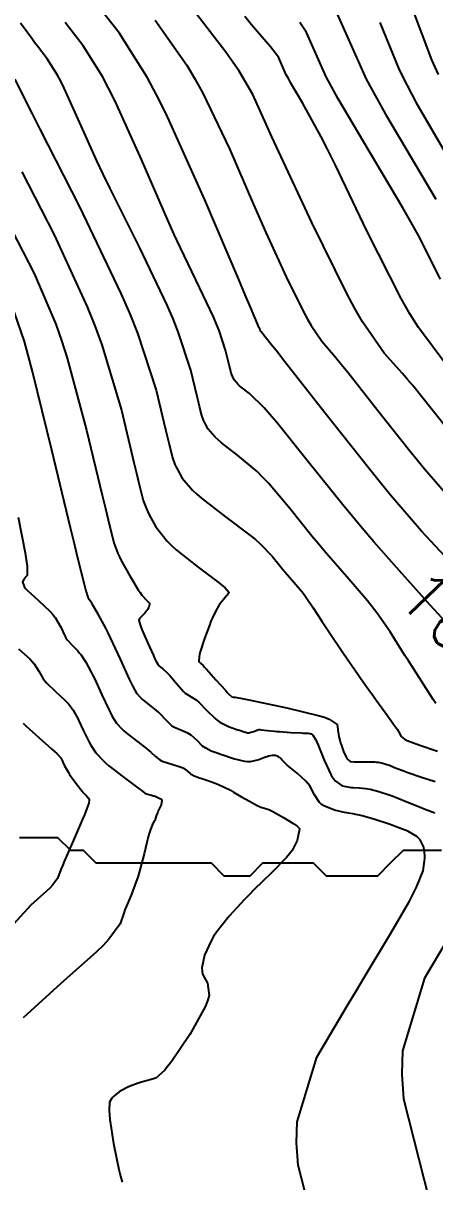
# Model space of a CAD drawing. Header units: metres. Extents: x 837475 to 838479, y 1189012 to 1191015.
# Drawn here: x 837641.3 to 837673.5, y 1189653.4 to 1189743.9 of the extents above; entities that cross this region are included whole.
import ezdxf

# ---------------------------------------------------------------- set-up
doc = ezdxf.new("R2010")
doc.units = ezdxf.units.M
doc.header["$LTSCALE"] = 0.3
for name, color, linetype in [('COTAS 10', 1, 'Continuous'), ('COTAS INT', 252, 'Continuous'), ('DRENAJE', 5, 'Continuous')]:
    doc.layers.add(name, color=color, linetype=linetype)
doc.styles.get("Standard").update_dxf_attribs({"font": 'simplex.shx'})

msp = doc.modelspace()

# ---------------------------------------------------------------- linework, layer by layer
at = {"layer": 'COTAS 10'}
for points in [[(837674.1, 1189697.443), (837673.504, 1189698.08), (837673.159, 1189698.459), (837672.736, 1189698.927), (837670.559, 1189701.351), (837668.781, 1189703.397), (837667.854, 1189704.461), (837667.097, 1189705.362), (837666.337, 1189706.28), (837663.566, 1189709.737), (837661.172, 1189712.713), (837660.65, 1189713.328), (837660.19, 1189713.851), (837659.036, 1189714.987), (837658.398, 1189715.476), (837658.262, 1189715.593), (837658.145, 1189715.701), (837657.87, 1189716.023), (837657.735, 1189716.269), (837657.705, 1189716.329), (837657.679, 1189716.385), (837657.615, 1189716.559), (837657.522, 1189716.928), (837657.479, 1189717.109), (837657.427, 1189717.322), (837657.175, 1189718.375), (837656.676, 1189719.9), (837656.468, 1189720.411), (837656.231, 1189720.962), (837655.123, 1189723.27), (837653.637, 1189726.362), (837653.161, 1189727.406), (837652.657, 1189728.531), (837650.603, 1189733.27), (837648.54, 1189737.839), (837648.031, 1189738.856), (837647.549, 1189739.766), (837646.028, 1189742.155), (837644.616, 1189743.978)], [(837673.984, 1189723.929), (837672.253, 1189727.334), (837671.672, 1189728.393), (837671.046, 1189729.502), (837668.417, 1189733.929), (837665.983, 1189738.025), (837665.481, 1189738.927), (837665.052, 1189739.727), (837664.123, 1189741.778), (837663.493, 1189743.187), (837663.253, 1189743.583), (837662.984, 1189743.982)], [(837664.669, 1189647.557), (837662.851, 1189654.671), (837662.729, 1189656.408), (837662.773, 1189658.044), (837664.308, 1189663.114), (837666.775, 1189667.263), (837667.405, 1189668.32), (837668.014, 1189669.337), (837670.022, 1189672.675), (837671.554, 1189675.313), (837671.861, 1189675.888), (837672.118, 1189676.395), (837672.625, 1189677.667), (837672.74, 1189678.459), (837672.751, 1189678.664), (837672.751, 1189678.862), (837672.676, 1189679.525), (837672.401, 1189680.094), (837672.277, 1189680.234), (837672.131, 1189680.365), (837671.431, 1189680.772), (837670.526, 1189681.126), (837670.251, 1189681.225), (837669.966, 1189681.323), (837668.848, 1189681.678), (837667.861, 1189681.963), (837667.659, 1189682.017), (837667.487, 1189682.06), (837667.12, 1189682.127), (837666.798, 1189682.17), (837666.655, 1189682.199), (837666.487, 1189682.234), (837665.685, 1189682.422), (837664.863, 1189682.748), (837664.683, 1189682.871), (837664.524, 1189683.007), (837664.123, 1189683.618), (837663.754, 1189684.305), (837663.616, 1189684.49), (837663.462, 1189684.672), (837662.773, 1189685.314), (837662.123, 1189685.836), (837661.993, 1189685.944), (837661.884, 1189686.036), (837661.67, 1189686.233), (837661.601, 1189686.319), (837661.584, 1189686.341), (837661.567, 1189686.362), (837661.513, 1189686.431), (837661.447, 1189686.496), (837661.423, 1189686.516), (837661.396, 1189686.536), (837661.277, 1189686.612), (837661.125, 1189686.672), (837661.076, 1189686.682), (837661.026, 1189686.689), (837660.822, 1189686.689), (837660.526, 1189686.624), (837660.417, 1189686.589), (837660.297, 1189686.548), (837659.766, 1189686.338), (837659.096, 1189686.195), (837658.888, 1189686.195), (837658.671, 1189686.213), (837657.804, 1189686.421), (837656.971, 1189686.709), (837656.775, 1189686.778), (837656.593, 1189686.841), (837656.061, 1189687.028), (837655.626, 1189687.249), (837655.504, 1189687.333), (837655.383, 1189687.428), (837654.943, 1189687.852), (837654.487, 1189688.272), (837654.356, 1189688.363), (837654.222, 1189688.442), (837653.72, 1189688.64), (837653.221, 1189688.841), (837653.089, 1189688.923), (837652.96, 1189689.017), (837652.519, 1189689.451), (837652.064, 1189689.944), (837651.927, 1189690.076), (837651.785, 1189690.205), (837651.23, 1189690.651), (837650.722, 1189691.047), (837650.61, 1189691.143), (837650.51, 1189691.234), (837650.251, 1189691.516), (837649.943, 1189692.078), (837649.813, 1189692.345), (837649.663, 1189692.661), (837648.957, 1189694.205), (837648.183, 1189695.876), (837647.99, 1189696.272), (837647.806, 1189696.639), (837647.218, 1189697.723), (837646.788, 1189698.447), (837646.703, 1189698.588), (837646.634, 1189698.701), (837646.511, 1189698.894), (837646.483, 1189698.932), (837646.474, 1189698.949), (837646.465, 1189698.969), (837646.426, 1189699.061), (837646.352, 1189699.297), (837646.32, 1189699.407), (837646.283, 1189699.536), (837646.108, 1189700.164), (837645.596, 1189702.217), (837645.347, 1189703.245), (837645.051, 1189704.472), (837643.593, 1189710.563), (837642.073, 1189716.709), (837641.738, 1189717.971), (837641.44, 1189719.042), (837640.672, 1189721.32)]]:
    msp.add_lwpolyline(points, dxfattribs=at)
at = {"layer": 'COTAS INT'}
for points in [[(837674.321, 1189702.263), (837672.502, 1189704.228), (837670.087, 1189707.047), (837669.293, 1189708.01), (837668.446, 1189709.052), (837664.934, 1189713.474), (837661.821, 1189717.45), (837661.224, 1189718.211), (837660.743, 1189718.823), (837659.963, 1189719.807), (837659.938, 1189719.826), (837659.933, 1189719.83), (837659.929, 1189719.835), (837659.918, 1189719.847), (837659.911, 1189719.861), (837659.908, 1189719.868), (837659.905, 1189719.882), (837659.903, 1189719.889), (837659.901, 1189719.897), (837659.891, 1189719.938), (837659.872, 1189719.996), (837659.864, 1189720.016), (837659.855, 1189720.037), (837659.812, 1189720.126), (837659.13, 1189721.719), (837658.717, 1189722.689), (837658.207, 1189723.888), (837655.557, 1189730.126), (837652.531, 1189736.83), (837651.784, 1189738.322), (837651.076, 1189739.657), (837648.845, 1189743.162), (837646.773, 1189745.837)], [(837674.764, 1189711.912), (837673.345, 1189713.699), (837671.817, 1189715.595), (837671.407, 1189716.084), (837671.002, 1189716.556), (837669.589, 1189718.127), (837667.882, 1189720.588), (837667.292, 1189721.621), (837666.652, 1189722.807), (837663.916, 1189728.358), (837661.343, 1189733.874), (837660.805, 1189735.037), (837660.343, 1189736.043), (837659.303, 1189738.358), (837658.231, 1189740.186), (837657.749, 1189740.884), (837657.185, 1189741.664), (837654.479, 1189745.176)], [(837665.656, 1189745.16), (837666.676, 1189742.878), (837668.181, 1189739.558), (837668.874, 1189738.262), (837669.688, 1189736.802), (837673.629, 1189730.169)], [(837673.824, 1189739.927), (837673.311, 1189741.057), (837671.783, 1189745.08)], [(837673.619, 1189690.747), (837673.41, 1189691.065), (837672.488, 1189692.492), (837671.472, 1189694.083), (837671.204, 1189694.505), (837670.942, 1189694.919), (837670.044, 1189696.348), (837669.003, 1189697.846), (837668.651, 1189698.303), (837668.271, 1189698.779), (837666.67, 1189700.65), (837664.899, 1189702.681), (837664.413, 1189703.258), (837663.929, 1189703.841), (837662.197, 1189705.999), (837660.523, 1189707.976), (837660.076, 1189708.445), (837659.637, 1189708.879), (837658.109, 1189710.166), (837656.857, 1189711.126), (837656.592, 1189711.355), (837656.361, 1189711.567), (837655.822, 1189712.2), (837655.556, 1189712.682), (837655.499, 1189712.799), (837655.448, 1189712.91), (837655.322, 1189713.25), (837655.14, 1189713.975), (837655.054, 1189714.328), (837654.953, 1189714.748), (837654.459, 1189716.813), (837653.48, 1189719.804), (837653.073, 1189720.807), (837652.607, 1189721.886), (837650.434, 1189726.415), (837648.145, 1189731.005), (837647.606, 1189732.123), (837647.107, 1189733.174), (837645.648, 1189736.415), (837644.55, 1189738.849), (837644.278, 1189739.391), (837644.021, 1189739.875), (837643.211, 1189741.148), (837642.459, 1189742.119), (837642.238, 1189742.414), (837642.011, 1189742.719), (837641.148, 1189743.915)], [(837651.662, 1189744.169), (837654.14, 1189740.638), (837654.782, 1189739.566), (837655.405, 1189738.453), (837657.493, 1189734.094), (837659.366, 1189729.746), (837659.853, 1189728.641), (837660.326, 1189727.578), (837661.918, 1189724.094), (837663.258, 1189721.375), (837663.572, 1189720.794), (837663.861, 1189720.288), (837664.697, 1189719.083), (837665.779, 1189717.814), (837666.223, 1189717.268), (837666.73, 1189716.638), (837669.082, 1189713.661), (837671.583, 1189710.509), (837672.185, 1189709.77), (837672.746, 1189709.088), (837674.444, 1189707.105)], [(837674.482, 1189717.171), (837672.258, 1189720.132), (837671.591, 1189721.215), (837670.902, 1189722.412), (837668.226, 1189727.688), (837665.74, 1189732.885), (837665.17, 1189734.032), (837664.651, 1189735.053), (837663.205, 1189737.688), (837662.279, 1189739.248), (837662.087, 1189739.591), (837661.924, 1189739.896), (837661.57, 1189740.677), (837661.33, 1189741.214), (837661.239, 1189741.364), (837661.136, 1189741.516), (837660.677, 1189742.073), (837659.665, 1189743.26), (837659.215, 1189743.809), (837658.691, 1189744.454)], [(837669.23, 1189743.979), (837670.759, 1189740.286), (837671.371, 1189739.06), (837672.064, 1189737.745), (837675.251, 1189732.26)], [(837640.694, 1189739.56), (837641.557, 1189737.817), (837642.05, 1189736.84), (837642.653, 1189735.648), (837645.745, 1189729.56), (837648.983, 1189722.811), (837649.677, 1189721.203), (837650.283, 1189719.708), (837651.742, 1189715.25), (837652.479, 1189712.173), (837652.63, 1189711.548), (837652.758, 1189711.022), (837653.029, 1189709.941), (837653.216, 1189709.434), (837653.292, 1189709.269), (837653.378, 1189709.095), (837653.774, 1189708.376), (837654.578, 1189707.433), (837654.921, 1189707.117), (837655.317, 1189706.776), (837657.182, 1189705.346), (837659.084, 1189703.907), (837659.503, 1189703.562), (837659.874, 1189703.239), (837660.828, 1189702.261), (837661.481, 1189701.448), (837661.664, 1189701.228), (837661.847, 1189701.011), (837662.514, 1189700.245), (837663.156, 1189699.479), (837663.323, 1189699.262), (837663.485, 1189699.042), (837664.033, 1189698.228), (837664.712, 1189697.178), (837664.957, 1189696.809), (837665.227, 1189696.406), (837666.407, 1189694.67), (837667.515, 1189693.057), (837667.74, 1189692.732), (837667.928, 1189692.459), (837668.312, 1189691.916), (837668.614, 1189691.504), (837668.752, 1189691.314), (837668.913, 1189691.092), (837669.689, 1189690.019), (837670.442, 1189688.954), (837670.589, 1189688.737), (837670.709, 1189688.554), (837670.917, 1189688.174), (837671.172, 1189687.971), (837671.321, 1189687.898), (837671.504, 1189687.819), (837672.451, 1189687.476), (837673.505, 1189687.112), (837673.756, 1189687.019)], [(837641.234, 1189732.32), (837643.761, 1189727.39), (837646.36, 1189721.768), (837646.957, 1189720.27), (837647.502, 1189718.797), (837649.026, 1189713.688), (837650.005, 1189709.599), (837650.206, 1189708.768), (837650.376, 1189708.068), (837650.735, 1189706.632), (837650.985, 1189705.958), (837651.085, 1189705.74), (837651.2, 1189705.507), (837651.725, 1189704.553), (837652.606, 1189703.434), (837652.944, 1189703.099), (837653.323, 1189702.752), (837655.031, 1189701.406), (837656.602, 1189700.239), (837656.895, 1189700.006), (837657.126, 1189699.811), (837657.447, 1189699.43), (837657.334, 1189699.273), (837657.292, 1189699.219), (837657.244, 1189699.161), (837657.033, 1189698.913), (837656.788, 1189698.605), (837656.72, 1189698.508), (837656.652, 1189698.407), (837656.405, 1189698), (837656.121, 1189697.4), (837656.029, 1189697.176), (837655.931, 1189696.927), (837655.531, 1189695.821), (837655.198, 1189694.779), (837655.143, 1189694.57), (837655.103, 1189694.397), (837655.093, 1189694.058), (837655.17, 1189693.967), (837655.185, 1189693.95), (837655.199, 1189693.936), (837655.226, 1189693.911), (837655.414, 1189693.71), (837655.529, 1189693.584), (837655.671, 1189693.427), (837656.409, 1189692.608), (837657.16, 1189691.783), (837657.31, 1189691.624), (837657.435, 1189691.494), (837657.677, 1189691.272), (837657.761, 1189691.251), (837657.787, 1189691.247), (837657.814, 1189691.245), (837657.92, 1189691.243), (837658.609, 1189691.119), (837659.003, 1189691.04), (837659.486, 1189690.941), (837661.966, 1189690.42), (837664.43, 1189689.824), (837664.903, 1189689.678), (837665.285, 1189689.54), (837665.91, 1189689.109), (837665.95, 1189688.736), (837665.963, 1189688.635), (837665.978, 1189688.535), (837666.04, 1189688.18), (837666.137, 1189687.789), (837666.174, 1189687.665), (837666.216, 1189687.536), (837666.401, 1189687.013), (837666.612, 1189686.549), (837666.67, 1189686.457), (837666.726, 1189686.379), (837666.927, 1189686.23), (837667.234, 1189686.194), (837667.358, 1189686.188), (837667.499, 1189686.185), (837668.147, 1189686.187), (837668.812, 1189686.182), (837668.964, 1189686.174), (837669.101, 1189686.163), (837669.479, 1189686.097), (837669.792, 1189685.993), (837669.888, 1189685.958), (837669.988, 1189685.92), (837670.384, 1189685.759), (837670.966, 1189685.535), (837671.183, 1189685.457), (837671.425, 1189685.372), (837672.502, 1189685.007), (837673.569, 1189684.644)], [(837640.478, 1189727.693), (837642.216, 1189724.355), (837643.9, 1189720.405), (837644.348, 1189719.12), (837644.787, 1189717.753), (837646.31, 1189712.126), (837647.531, 1189707.024), (837647.781, 1189705.988), (837647.993, 1189705.115), (837648.442, 1189703.323), (837648.753, 1189702.482), (837648.879, 1189702.21), (837649.021, 1189701.92), (837649.677, 1189700.729), (837650.347, 1189699.642), (837650.499, 1189699.418), (837650.635, 1189699.227), (837651.004, 1189698.815), (837651.196, 1189698.615), (837651.221, 1189698.558), (837651.233, 1189698.5), (837651.176, 1189698.288), (837651.056, 1189698.098), (837651.029, 1189698.055), (837651.005, 1189698.016), (837650.94, 1189697.911), (837650.868, 1189697.818), (837650.839, 1189697.787), (837650.806, 1189697.754), (837650.655, 1189697.615), (837650.508, 1189697.466), (837650.477, 1189697.426), (837650.451, 1189697.388), (837650.396, 1189697.254), (837650.484, 1189696.909), (837650.548, 1189696.738), (837650.629, 1189696.533), (837651.067, 1189695.519), (837651.525, 1189694.511), (837651.619, 1189694.309), (837651.698, 1189694.142), (837651.865, 1189693.821), (837651.97, 1189693.706), (837652.011, 1189693.669), (837652.056, 1189693.63), (837652.263, 1189693.47), (837652.575, 1189693.184), (837652.687, 1189693.066), (837652.811, 1189692.931), (837653.351, 1189692.302), (837653.897, 1189691.695), (837654.024, 1189691.573), (837654.14, 1189691.472), (837654.473, 1189691.276), (837654.818, 1189691.076), (837654.942, 1189690.973), (837655.079, 1189690.849), (837655.676, 1189690.23), (837656.352, 1189689.577), (837656.539, 1189689.432), (837656.725, 1189689.302), (837657.396, 1189688.963), (837657.99, 1189688.752), (837658.129, 1189688.703), (837658.257, 1189688.658), (837658.623, 1189688.53), (837658.917, 1189688.473), (837658.999, 1189688.473), (837659.081, 1189688.48), (837659.377, 1189688.561), (837659.62, 1189688.662), (837659.668, 1189688.681), (837659.708, 1189688.696), (837659.781, 1189688.719), (837659.803, 1189688.716), (837659.81, 1189688.716), (837659.817, 1189688.715), (837659.848, 1189688.711), (837659.962, 1189688.698), (837660.457, 1189688.64), (837661.004, 1189688.587), (837661.193, 1189688.571), (837661.398, 1189688.556), (837662.27, 1189688.499), (837663.079, 1189688.452), (837663.244, 1189688.444), (837663.384, 1189688.437), (837663.674, 1189688.427), (837663.8, 1189688.407), (837663.836, 1189688.394), (837663.873, 1189688.377), (837664.01, 1189688.288), (837664.229, 1189687.92), (837664.317, 1189687.727), (837664.417, 1189687.494), (837664.879, 1189686.326), (837665.427, 1189685.153), (837665.581, 1189684.916), (837665.736, 1189684.719), (837666.306, 1189684.326), (837666.861, 1189684.214), (837667.006, 1189684.194), (837667.149, 1189684.177), (837667.633, 1189684.157), (837668.149, 1189684.121), (837668.311, 1189684.095), (837668.481, 1189684.063), (837669.164, 1189683.887), (837669.968, 1189683.62), (837670.216, 1189683.529), (837670.473, 1189683.431), (837671.492, 1189683.018), (837672.469, 1189682.613), (837672.701, 1189682.521), (837672.916, 1189682.438), (837673.55, 1189682.208)], [(837640.955, 1189705.321), (837641.497, 1189702.529), (837641.587, 1189701.984), (837641.651, 1189701.538), (837641.662, 1189700.751), (837641.511, 1189700.59), (837641.471, 1189700.539), (837641.433, 1189700.485), (837641.303, 1189700.265), (837641.417, 1189699.896), (837641.533, 1189699.747), (837641.685, 1189699.579), (837642.536, 1189698.805), (837643.467, 1189697.933), (837643.669, 1189697.703), (837643.846, 1189697.479), (837644.286, 1189696.711), (837644.597, 1189696.046), (837644.693, 1189695.887), (837644.795, 1189695.738), (837645.198, 1189695.291), (837645.621, 1189694.861), (837645.735, 1189694.723), (837645.847, 1189694.577), (837646.24, 1189693.981), (837646.667, 1189693.196), (837646.8, 1189692.93), (837646.94, 1189692.643), (837647.501, 1189691.432), (837648.042, 1189690.272), (837648.17, 1189690.017), (837648.289, 1189689.79), (837648.637, 1189689.211), (837649.05, 1189688.762), (837649.21, 1189688.617), (837649.389, 1189688.463), (837650.197, 1189687.833), (837650.995, 1189687.226), (837651.167, 1189687.086), (837651.318, 1189686.958), (837651.687, 1189686.6), (837652.024, 1189686.339), (837652.154, 1189686.273), (837652.301, 1189686.21), (837652.966, 1189686.004), (837653.626, 1189685.809), (837653.769, 1189685.752), (837653.896, 1189685.694), (837654.21, 1189685.475), (837654.414, 1189685.278), (837654.47, 1189685.235), (837654.526, 1189685.196), (837654.727, 1189685.094), (837655.011, 1189684.994), (837655.12, 1189684.956), (837655.24, 1189684.914), (837655.783, 1189684.727), (837656.358, 1189684.518), (837656.5, 1189684.463), (837656.634, 1189684.409), (837657.054, 1189684.223), (837657.392, 1189684.055), (837657.474, 1189684.012), (837657.551, 1189683.97), (837657.788, 1189683.833), (837658.104, 1189683.644), (837658.231, 1189683.571), (837658.374, 1189683.488), (837659.034, 1189683.11), (837659.687, 1189682.759), (837659.826, 1189682.694), (837659.946, 1189682.642), (837660.229, 1189682.567), (837660.556, 1189682.464), (837660.704, 1189682.394), (837660.877, 1189682.307), (837661.709, 1189681.84), (837662.507, 1189681.353), (837662.658, 1189681.252), (837662.779, 1189681.166), (837662.964, 1189680.978), (837662.927, 1189680.778), (837662.909, 1189680.685), (837662.886, 1189680.575), (837662.775, 1189680.039), (837662.384, 1189679.259), (837662.185, 1189678.995), (837661.947, 1189678.71), (837660.761, 1189677.508), (837659.377, 1189676.177), (837659.014, 1189675.81), (837658.66, 1189675.445), (837657.457, 1189674.135), (837656.463, 1189672.873), (837656.241, 1189672.539), (837656.042, 1189672.21), (837655.516, 1189671.077), (837655.324, 1189670.08), (837655.336, 1189669.838), (837655.377, 1189669.61), (837655.756, 1189668.907), (837655.887, 1189667.919), (837655.77, 1189667.511), (837655.586, 1189667.045), (837654.369, 1189664.877), (837652.96, 1189662.804), (837652.654, 1189662.398), (837652.386, 1189662.066), (837651.723, 1189661.472), (837651.253, 1189661.338), (837651.106, 1189661.295), (837650.952, 1189661.25), (837650.334, 1189661.067), (837649.704, 1189660.842), (837649.541, 1189660.771), (837649.384, 1189660.696), (837648.862, 1189660.393), (837648.447, 1189660.072), (837648.358, 1189659.986), (837648.28, 1189659.901), (837648.088, 1189659.605), (837648.065, 1189658.933), (837648.092, 1189658.612), (837648.134, 1189658.232), (837648.409, 1189656.37), (837648.825, 1189654.319), (837648.956, 1189653.819), (837649.094, 1189653.349)], [(837640.982, 1189695.027), (837641.859, 1189694.231), (837642.043, 1189694.035), (837642.201, 1189693.85), (837642.562, 1189693.272), (837642.883, 1189692.72), (837643.017, 1189692.552), (837643.17, 1189692.377), (837643.885, 1189691.688), (837644.608, 1189691.02), (837644.767, 1189690.858), (837644.907, 1189690.706), (837645.263, 1189690.239), (837645.527, 1189689.752), (837645.61, 1189689.588), (837645.697, 1189689.41), (837646.044, 1189688.659), (837646.422, 1189687.883), (837646.528, 1189687.688), (837646.634, 1189687.503), (837647.023, 1189686.907), (837647.59, 1189686.289), (837647.809, 1189686.09), (837648.055, 1189685.879), (837649.164, 1189685.015), (837650.204, 1189684.247), (837650.406, 1189684.096), (837650.571, 1189683.972), (837650.855, 1189683.749), (837651.003, 1189683.682), (837651.082, 1189683.656), (837651.178, 1189683.628), (837651.663, 1189683.502), (837652.097, 1189683.311), (837652.161, 1189683.241), (837652.201, 1189683.164), (837652.141, 1189682.826), (837651.949, 1189682.459), (837651.906, 1189682.364), (837651.866, 1189682.271), (837651.758, 1189681.96), (837651.663, 1189681.683), (837651.633, 1189681.611), (837651.6, 1189681.542), (837651.467, 1189681.31), (837651.275, 1189680.824), (837651.206, 1189680.595), (837651.129, 1189680.324), (837650.796, 1189679.003), (837650.409, 1189677.541), (837650.3, 1189677.181), (837650.19, 1189676.841), (837649.782, 1189675.774), (837649.398, 1189674.859), (837649.303, 1189674.614), (837649.212, 1189674.374), (837648.922, 1189673.537), (837648.055, 1189672.327), (837647.6, 1189671.851), (837647.052, 1189671.314), (837644.295, 1189668.867), (837641.336, 1189666.177)], [(837641.34, 1189689.217), (837641.545, 1189689.015), (837642.572, 1189688.085), (837643.595, 1189687.18), (837643.799, 1189686.994), (837643.967, 1189686.835), (837644.286, 1189686.497), (837644.388, 1189686.309), (837644.42, 1189686.245), (837644.453, 1189686.177), (837644.588, 1189685.887), (837644.802, 1189685.493), (837644.885, 1189685.359), (837644.98, 1189685.215), (837645.41, 1189684.602), (837645.851, 1189684.023), (837645.953, 1189683.899), (837646.046, 1189683.792), (837646.308, 1189683.537), (837646.458, 1189683.359), (837646.481, 1189683.299), (837646.495, 1189683.236), (837646.479, 1189682.969), (837646.252, 1189682.346), (837646.134, 1189682.058), (837645.992, 1189681.718), (837645.279, 1189680.074), (837644.557, 1189678.416), (837644.409, 1189678.068), (837644.284, 1189677.768), (837644.02, 1189677.088), (837643.629, 1189676.543), (837643.424, 1189676.329), (837643.177, 1189676.087), (837641.935, 1189674.984), (837640.067, 1189672.93)], [(837675.115, 1189673.278), (837672.734, 1189669.276), (837671.005, 1189663.612), (837670.952, 1189661.79), (837671.083, 1189659.858), (837673.091, 1189651.961)]]:
    msp.add_lwpolyline(points, dxfattribs=at)
at = {"layer": 'DRENAJE'}
msp.add_polyline3d([(837674.05664, 1189679.26064, 0), (837673.05698, 1189679.26064, 0), (837672.05731, 1189679.26064, 0), (837671.05765, 1189679.26064, 0), (837670.05799, 1189678.26098, 0), (837669.05832, 1189677.26131, 0), (837668.05866, 1189677.26131, 0), (837667.059, 1189677.26131, 0), (837666.05933, 1189677.26131, 0), (837665.05967, 1189677.26131, 0), (837664.06001, 1189678.26098, 0), (837663.06035, 1189678.26098, 0), (837662.06068, 1189678.26098, 0), (837661.06102, 1189678.26098, 0), (837660.06136, 1189678.26098, 0), (837659.06169, 1189677.26131, 0), (837658.06203, 1189677.26131, 0), (837657.06237, 1189677.26131, 0), (837656.06271, 1189678.26098, 0), (837655.06304, 1189678.26098, 0), (837654.06338, 1189678.26098, 0), (837653.06372, 1189678.26098, 0), (837652.06405, 1189678.26098, 0), (837651.06439, 1189678.26098, 0), (837650.06473, 1189678.26098, 0), (837649.06507, 1189678.26098, 0), (837648.0654, 1189678.26098, 0), (837647.06574, 1189678.26098, 0), (837646.06608, 1189679.26064, 0), (837645.06641, 1189679.26064, 0), (837644.06675, 1189680.2603, 0), (837643.06709, 1189680.2603, 0), (837642.06743, 1189680.2603, 0), (837641.06776, 1189680.2603, 0)], dxfattribs=at)

# ---------------------------------------------------------------- texts
at = {"layer": 'COTAS 10', "insert": (837670.322, 1189699.047), "char_height": 3.799998, "attachment_point": 7, "rotation": 313.8411322}
msp.add_mtext('1650', dxfattribs=at)

doc.saveas('drawing.dxf')
